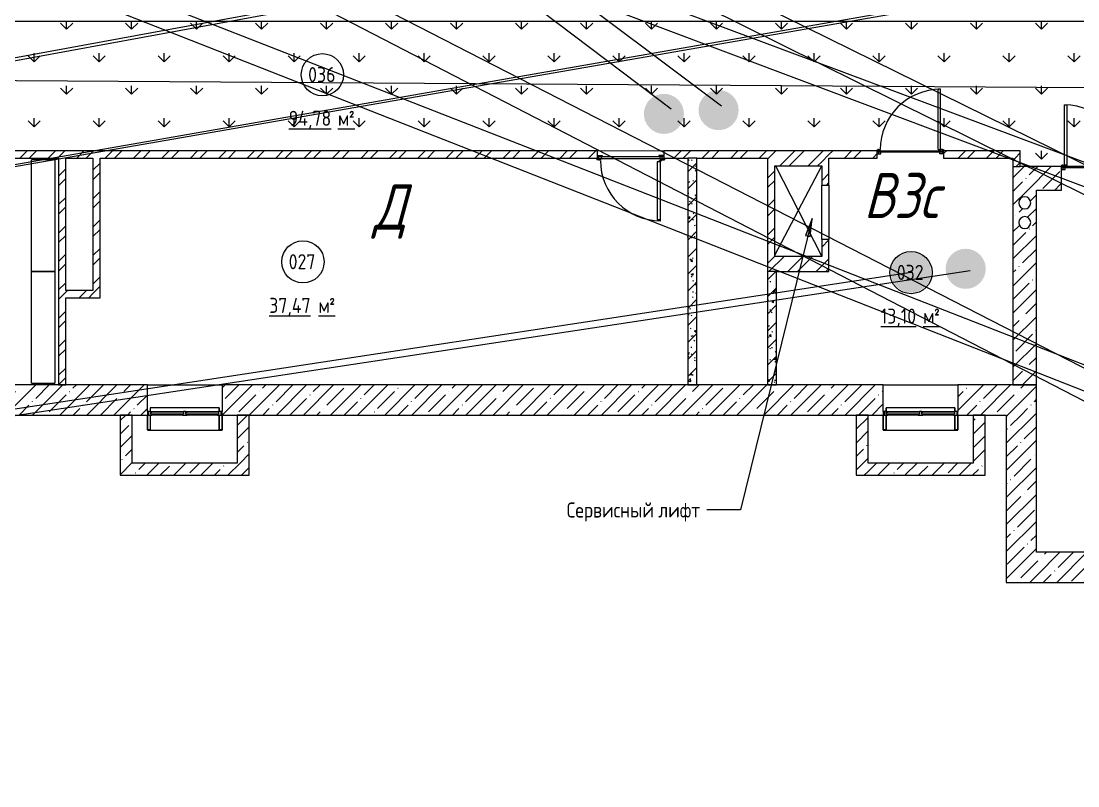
# Model space of a CAD drawing. Header units: millimetres. Extents: x -515342 to 330399, y -224905 to 507333.
# Drawn here: x -304673 to -287152, y -188948 to -176269 of the extents above; entities that cross this region are included whole.
import ezdxf

# ---------------------------------------------------------------- set-up
doc = ezdxf.new("R2010")
doc.units = ezdxf.units.MM
doc.linetypes.add('ASVP_Невидимые', pattern=[5, 3, -2])
doc.layers.get('0').update_dxf_attribs({"lineweight": 0})
for name, color, linetype, lineweight in [('_ Окна', 7, 'Continuous', 0), ('Аннотация', 7, 'Continuous', 0), ('Витраж', 7, 'Continuous', 0), ('Двери', 7, 'Continuous', 0), ('Линии', 7, 'Continuous', 0), ('Марки помещений', 7, 'Continuous', 0), ('Мебель', 7, 'Continuous', 0), ('Окна', 7, 'Continuous', 0), ('Ответы', 4, 'Continuous', 0), ('Перекрытие', 7, 'Continuous', 0), ('Стены внутренние', 7, 'Continuous', 0), ('Стены несущие', 7, 'Continuous', 0), ('Стены перегородки', 7, 'Continuous', 0), ('Стены штриховка', 7, 'Continuous', 0), ('экспертиза ДУ', 1, 'Continuous', 0), ('экспертиза категории', 1, 'Continuous', 0), ('экспертиза условные обозначения', 1, 'Continuous', 0)]:
    doc.layers.add(name, color=color, linetype=linetype, lineweight=lineweight)
doc.styles.add('GOST Common_1', font='', dxfattribs={"width": 0.9, "height": 250})
doc.styles.add('GOST Common_2', font='', dxfattribs={"width": 0.9, "height": 250})
doc.styles.add('mytext', font='isocpeur.ttf', dxfattribs={"width": 0.8, "oblique": 14.999978})
doc.styles.get('GOST Common_1').set_extended_font_data('GOST Common')
doc.styles.get('GOST Common_2').set_extended_font_data('GOST Common')
pattern_1 = [(45, (0, 0), (-224.5064, 224.5064), []), (45, (224.5, 0), (-224.5064, 224.5064), [396.875, -79.375, 3.353, -76.022])]
pattern_2 = [(45, (-373662.94, -185274.45), (-224.5064, 224.5064), []), (45, (-373438.43, -185274.45), (-224.5064, 224.5064), [396.875, -79.375, 3.353, -76.022])]
pattern_3 = [(45, (-373662.94, -185274.45), (-235.7317, 235.7317), []), (45, (-373505.78, -185274.45), (-235.7317, 235.7317), [])]
pattern_4 = [(45, (-373662.94, -185274.45), (-141.42136, 141.42136), [])]
pattern_5 = [(50, (-373662.94, -185274.45), (364.3679, -31.8783), [38.1, -419.1]), (355, (-373662.94, -185274.45), (-70.4859, 382.1133), [30.48, -335.28]), (100.451, (-373632.57, -185277.1), (293.885, 350.2334), [32.38, -356.18]), (46.184, (-373662.94, -185172.85), (542.1585, -84.0858), [57.15, -628.65]), (96.636, (-373617.76, -185179.86), (474.805, 494.8554), [48.57, -534.27]), (351.184, (-373662.94, -185172.85), (474.8102, 494.85), [45.72, -502.92]), (21, (-373612.14, -185198.25), (303.2285, -204.5305), [38.1, -419.1]), (326, (-373612.14, -185198.25), (123.6039, 368.376), [30.48, -335.28]), (71.451, (-373586.87, -185215.3), (426.8341, 163.8427), [32.38, -356.18]), (37.5, (-373662.94, -185274.45), (6.17665, 169.11015), [16.764, -314.452, 16.764, -323.596, -336.55]), (37.5, (-373662.94, -185274.45), (6.17665, 169.11015), [-671.576, 16.764, -319.786]), (7.5, (-373662.94, -185274.45), (133.63888, 200.3615), [16.764, -177.292, 16.764, -306.832, -128.27]), (7.5, (-373662.94, -185274.45), (133.63888, 200.3615), [-517.652, 16.764, -111.506]), (327.5, (-373776.22, -185274.45), (271.18182, -11.45836), [16.764, -110.236, 16.764, -379.476, -525.78]), (327.5, (-373776.22, -185274.45), (271.18182, -11.45836), [-523.24, 16.764, -509.016]), (317.5, (-373827.02, -185274.45), (296.2585, 50.85285), [16.764, -148.336, 16.764, -246.38, -373.38]), (317.5, (-373827.02, -185274.45), (296.2585, 50.85285), [-428.244, 16.764, -356.616])]

# ---------------------------------------------------------------- blocks, each defined once
blk = doc.blocks.new('Окно_ПВХ_2Створки - АР_Окно_ОП_1200_h_х1300_2ст-10166593-О_АР_П_-1_-3_000_План -1 этажа')
at = {"layer": '_ Окна'}
for p, q in [((-544, 250), (-620, 250)), ((-620, 250), (-620, 190)), ((-620, 190), (-562, 190)), ((-600, 190), (-600, 250)), ((-562, 204), (-562, 236)), ((-562, 236), (-544, 236)), ((-562, 204), (-20, 204)), ((-562, 204), (-544, 204)), ((-544, 190), (-562, 190)), ((-544, 236), (-544, 250)), ((-544, 236), (-38, 236)), ((-544, 204), (-544, 190)), ((38, 250), (-38, 250)), ((-38, 250), (-38, 236)), ((-38, 236), (-20, 236)), ((-38, 204), (-38, 190)), ((-20, 204), (-38, 204)), ((-20, 190), (-38, 190)), ((-20, 236), (-20, 204)), ((-20, 190), (20, 190)), ((20, 204), (20, 236)), ((20, 236), (38, 236)), ((20, 204), (562, 204)), ((20, 204), (38, 204)), ((38, 190), (20, 190)), ((38, 236), (38, 250)), ((38, 236), (544, 236)), ((38, 204), (38, 190)), ((544, 250), (544, 236)), ((620, 250), (544, 250)), ((544, 236), (562, 236)), ((544, 204), (544, 190)), ((562, 204), (544, 204)), ((562, 190), (544, 190)), ((562, 236), (562, 204)), ((562, 190), (620, 190)), ((600, 190), (600, 250)), ((620, 190), (620, 250))]:
    blk.add_line(p, q, dxfattribs=at)
at = {"layer": 'Окна'}
for p, q in [((-544, 250), (-38, 250)), ((-38, 190), (-544, 190)), ((38, 250), (544, 250)), ((544, 190), (38, 190))]:
    blk.add_line(p, q, dxfattribs=at)
blk = doc.blocks.new('Прямоугольный импост - АР_Откос_Металлический_50х370 Серый Левый-10167312-О_АР_П_-1_-3_000_План -1 этажа')
at = {"layer": 'Витраж'}
for p, q in [((18798, 2596), (17658, 2596)), ((17658, 2226), (18798, 2226))]:
    blk.add_line(p, q, dxfattribs=at)
blk = doc.blocks.new('Прямоугольный импост - АР_Откос_Металлический_50х330 Серый Правый-V9-О_АР_П_-1_-3_000_План -1 этажа')
at = {"layer": 'Витраж'}
h = blk.add_hatch(dxfattribs=at)
h.set_pattern_fill('FP_18', color=256, style=0, pattern_type=2)
h.set_pattern_definition([(135, (71083.07, -2265.94), (-106.06602, -106.06602), [])])
h.paths.add_polyline_path([(-50, -40), (-49, -39), (-1, -39), (0, -40)])
at = {"layer": 'Витраж', "lineweight": 18}
for p, q in [((-50, 269), (-50, 330)), ((-50, 330), (-49, 330)), ((-50, -40), (-50, 209)), ((-49, 330), (-49, 269)), ((-49, 209), (-49, -39)), ((-1, -39), (-1, 190)), ((-1, 190), (0, 190)), ((0, 190), (0, -40)), ((0, -40), (-50, -40)), ((-49, -39), (-1, -39))]:
    blk.add_line(p, q, dxfattribs=at)
blk = doc.blocks.new('Прямоугольный импост - АР_Откос_Металлический_50х370 Серый Левый-V10-О_АР_П_-1_-3_000_План -1 этажа')
at = {"layer": 'Витраж'}
h = blk.add_hatch(dxfattribs=at)
h.set_pattern_fill('FP_19', color=256, style=0, pattern_type=2)
h.set_pattern_definition([(45, (-72323.07, -2265.94), (-106.06602, 106.06602), [])])
h.paths.add_polyline_path([(0, -40), (-1, -39), (-49, -39), (-50, -40)])
h.paths.add_polyline_path([(-50, 269), (-49, 269), (-50, 330)])
at = {"layer": 'Витраж', "lineweight": 18}
for p, q in [((-50, 330), (-50, 269)), ((-49, 330), (-50, 330)), ((-50, 209), (-50, -40)), ((-49, 269), (-49, 330)), ((-49, -39), (-49, 209)), ((0, 190), (-1, 190)), ((-1, 190), (-1, -39)), ((0, -40), (0, 190)), ((-50, -40), (0, -40)), ((-1, -39), (-49, -39))]:
    blk.add_line(p, q, dxfattribs=at)
blk = doc.blocks.new('Прямоугольный импост - АР_Откос_Металлический_50х330 Серый Правый-V11-О_АР_П_-1_-3_000_План -1 этажа')
at = {"layer": 'Витраж'}
h = blk.add_hatch(dxfattribs=at)
h.set_pattern_fill('FP_20', color=256, style=0, pattern_type=2)
h.set_pattern_definition([(135, (83283.07, -2266), (-106.06602, -106.06602), [])])
h.paths.add_polyline_path([(-50, -40), (-49, -39), (-1, -39), (0, -40), (-48, -40)])
at = {"layer": 'Витраж', "lineweight": 18}
for p, q in [((-50, 269), (-50, 330)), ((-50, 330), (-49, 330)), ((-50, -40), (-50, 209)), ((-49, 330), (-49, 269)), ((-49, 209), (-49, -39)), ((-1, -39), (-1, 190)), ((-1, 190), (0, 190)), ((0, 190), (0, -40)), ((0, -40), (-50, -40)), ((-49, -39), (-1, -39))]:
    blk.add_line(p, q, dxfattribs=at)
blk = doc.blocks.new('Прямоугольный импост - АР_Откос_Металлический_50х370 Серый Левый-V12-О_АР_П_-1_-3_000_План -1 этажа')
at = {"layer": 'Витраж'}
h = blk.add_hatch(dxfattribs=at)
h.set_pattern_fill('FP_21', color=256, style=0, pattern_type=2)
h.set_pattern_definition([(45, (-84523.07, -2266), (-106.06602, 106.06602), [])])
h.paths.add_polyline_path([(0, -40), (-1, -39), (-49, -39), (-50, -40)])
h.paths.add_polyline_path([(-50, 269), (-49, 269), (-50, 330)])
at = {"layer": 'Витраж', "lineweight": 18}
for p, q in [((-50, 330), (-50, 269)), ((-49, 330), (-50, 330)), ((-50, 209), (-50, -40)), ((-49, 269), (-49, 330)), ((-49, -39), (-49, 209)), ((0, 190), (-1, 190)), ((-1, 190), (-1, -39)), ((0, -40), (0, 190)), ((-50, -40), (0, -40)), ((-1, -39), (-49, -39))]:
    blk.add_line(p, q, dxfattribs=at)
blk = doc.blocks.new('СД_Люблино_Фасады_rvt-1-О_АР_П_-1_-3_000_План -1 этажа')
at = {"layer": 'Стены внутренние'}
h = blk.add_hatch(dxfattribs=at)
h.set_pattern_fill('FP_1', color=256, style=0, pattern_type=2)
h.set_pattern_definition(pattern_1)
h.paths.add_polyline_path([(85825, 2475), (85825, 2975), (84523, 2975), (84523, 2475), (85325, 2475)])
h.paths.add_polyline_path([(83283, 2475), (83283, 2975), (72323, 2975), (72323, 2475), (82464, 2475)])
h.paths.add_polyline_path([(71083, 2475), (71083, 2975), (59655, 2975), (59655, 2475), (70321, 2475)])
h = blk.add_hatch(dxfattribs=at)
h.set_pattern_fill('FP_1', color=256, style=0, pattern_type=2)
h.set_pattern_definition(pattern_1)
h.paths.add_polyline_path([(85825, -300), (85825, 2475), (85325, 2475), (85325, -300)])
h = blk.add_hatch(dxfattribs=at)
h.set_pattern_fill('FP_1', color=256, style=0, pattern_type=2)
h.set_pattern_definition(pattern_1)
h.paths.add_polyline_path([(101935, -300), (101935, 200), (85825, 200), (85825, -300), (98076, -300)])
for p, q in [((71083, 2975), (72323, 2975)), ((83283, 2975), (84523, 2975))]:
    blk.add_line(p, q, dxfattribs=at)
at = {"layer": 'Стены несущие'}
for p, q in [((71083, 2975), (60165, 2975)), ((71083, 2535), (71083, 2975)), ((83283, 2975), (72323, 2975)), ((72323, 2975), (72323, 2535)), ((83283, 2535), (83283, 2975)), ((85825, 2975), (84523, 2975)), ((84523, 2975), (84523, 2535)), ((85825, 2475), (85825, 2975)), ((60165, 2475), (71083, 2475)), ((72323, 2475), (83283, 2475)), ((84523, 2475), (85325, 2475)), ((85325, 2475), (85325, -300)), ((85825, 200), (85825, 2475)), ((101435, 200), (85825, 200)), ((85325, -300), (85825, -300)), ((85825, -300), (101935, -300))]:
    blk.add_line(p, q, dxfattribs=at)
at = {"layer": 'Витраж', "lineweight": 9, "extrusion": (0, 0, -1)}
for name, p in [('Прямоугольный импост - АР_Откос_Металлический_50х330 Серый Правый-V9-О_АР_П_-1_-3_000_План -1 этажа', (-71083, 2266)), ('Прямоугольный импост - АР_Откос_Металлический_50х330 Серый Правый-V11-О_АР_П_-1_-3_000_План -1 этажа', (-83283, 2266))]:
    blk.add_blockref(name, p, dxfattribs=at)
at = {"layer": 'Витраж', "lineweight": 9}
for name, p in [('Прямоугольный импост - АР_Откос_Металлический_50х370 Серый Левый-10167312-О_АР_П_-1_-3_000_План -1 этажа', (53475, 0)), ('Прямоугольный импост - АР_Откос_Металлический_50х370 Серый Левый-V10-О_АР_П_-1_-3_000_План -1 этажа', (72323, 2266)), ('Прямоугольный импост - АР_Откос_Металлический_50х370 Серый Левый-10167312-О_АР_П_-1_-3_000_План -1 этажа', (65675, 0)), ('Прямоугольный импост - АР_Откос_Металлический_50х370 Серый Левый-V12-О_АР_П_-1_-3_000_План -1 этажа', (84523, 2266))]:
    blk.add_blockref(name, p, dxfattribs=at)
at = {"layer": 'Окна', "lineweight": 9, "rotation": 180}
for p in [(71703, 2725), (83903, 2725)]:
    blk.add_blockref('Окно_ПВХ_2Створки - АР_Окно_ОП_1200_h_х1300_2ст-10166593-О_АР_П_-1_-3_000_План -1 этажа', p, dxfattribs=at)
blk = doc.blocks.new('Дверь_Деревянная_1 полотно - АР_Дверь_Межкомнатная_1000х2000h_полотно__Г_Л-10560731-О_АР_П_-1_-3_000_План -1 этажа')
at = {"layer": 'Двери', "lineweight": 18}
for p, q in [((500, 1080), (460, 1080)), ((460, 80), (460, 1080)), ((500, 80), (500, 1080)), ((-530, 80), (-500, 80)), ((-530, 80), (-530, 10)), ((-530, 10), (-490, 10)), ((-500, 40), (-500, 80)), ((-500, 40), (-490, 40)), ((-490, 10), (-490, 40)), ((460, 80), (500, 80)), ((500, 40), (490, 40)), ((490, 10), (490, 40)), ((530, 10), (490, 10)), ((530, 80), (500, 80)), ((500, 40), (500, 80)), ((530, 80), (530, 10))]:
    blk.add_line(p, q, dxfattribs=at)
at = {"layer": 'Двери', "linetype": 'ASVP_Невидимые', "lineweight": 18}
for p, q in [((-550, 80), (-550, 60)), ((-530, 80), (-550, 80)), ((-550, 10), (-530, 10)), ((530, 80), (550, 80)), ((550, 10), (530, 10)), ((550, 80), (550, 60))]:
    blk.add_line(p, q, dxfattribs=at)
at = {"layer": 'Двери', "lineweight": 18}
blk.add_arc((500, 80), 1000, 90, 180, dxfattribs=at)
blk = doc.blocks.new('Дверь_Стальная_Противопожарная_1 полотно - АР_Дверь_EI30_1050х2080h_коробка__Г_Пр-10053615-О_АР_П_-1_-3_000_План -1 этажа')
at = {"layer": 'Двери', "lineweight": 18}
for p, q in [((-490, 100), (-490, 1100)), ((-490, 1100), (-480, 1100)), ((-480, 1100), (-480, 1080)), ((-439, 1080), (-480, 1080)), ((-439, 120), (-439, 1080)), ((-560, 80), (-560, 90)), ((-525, 90), (-560, 90)), ((-525, 90), (-505, 90)), ((-525, 90), (-525, 20)), ((-525, 20), (-469, 20)), ((-505, 80), (-505, 90)), ((-505, 80), (-485, 80)), ((-480, 100), (-490, 100)), ((-485, 39), (-485, 80)), ((-485, 39), (-469, 39)), ((-480, 120), (-480, 100)), ((-480, 120), (-439, 120)), ((-469, 20), (-469, 39)), ((485, 39), (469, 39)), ((469, 20), (469, 39)), ((525, 20), (469, 20)), ((505, 80), (485, 80)), ((485, 39), (485, 80)), ((525, 90), (505, 90)), ((505, 80), (505, 90)), ((525, 90), (525, 20)), ((525, 90), (560, 90)), ((560, 80), (560, 90))]:
    blk.add_line(p, q, dxfattribs=at)
at = {"layer": 'Двери', "linetype": 'ASVP_Невидимые', "lineweight": 18}
for p, q in [((-550, 80), (-550, 60)), ((-525, 80), (-550, 80)), ((-550, 20), (-525, 20)), ((525, 80), (550, 80)), ((550, 20), (525, 20)), ((550, 80), (550, 60))]:
    blk.add_line(p, q, dxfattribs=at)
at = {"layer": 'Двери', "lineweight": 18}
blk.add_circle((-500, 100), 10, dxfattribs=at)
blk.add_arc((-500, 100), 1000, 0, 90, dxfattribs=at)
blk = doc.blocks.new('Дверь_Деревянная_1 полотно - АР_Дверь_Межкомнатная_1000х2000h_полотно__Г_Пр-10560728-О_АР_П_-1_-3_000_План -1 этажа')
at = {"layer": 'Двери', "lineweight": 18}
for p, q in [((-500, 215), (-500, 1215)), ((-500, 1215), (-460, 1215)), ((-460, 215), (-460, 1215)), ((-530, 215), (-500, 215)), ((-530, 215), (-530, 145)), ((-500, 175), (-500, 215)), ((-460, 215), (-500, 215)), ((530, 215), (500, 215)), ((500, 175), (500, 215)), ((530, 215), (530, 145)), ((-530, 145), (-490, 145)), ((-500, 175), (-490, 175)), ((-490, 145), (-490, 175)), ((500, 175), (490, 175)), ((490, 145), (490, 175)), ((530, 145), (490, 145))]:
    blk.add_line(p, q, dxfattribs=at)
at = {"layer": 'Двери', "linetype": 'ASVP_Невидимые', "lineweight": 18}
for p, q in [((-550, 215), (-550, 195)), ((-530, 215), (-550, 215)), ((530, 215), (550, 215)), ((550, 215), (550, 195)), ((-550, 145), (-530, 145)), ((550, 145), (530, 145))]:
    blk.add_line(p, q, dxfattribs=at)
at = {"layer": 'Двери', "lineweight": 18}
blk.add_arc((-500, 215), 1000, 0, 90, dxfattribs=at)
blk = doc.blocks.new('Shelf _1_ - 1850 x 1850 x 390mm-9691389-О_АР_П_-1_-3_000_План -1 этажа')
at = {"layer": 'Мебель'}
for p, q in [((-678, 125), (1172, 125)), ((-678, 125), (-678, -265)), ((1172, -265), (1172, 125)), ((1172, -265), (-678, -265))]:
    blk.add_line(p, q, dxfattribs=at)
blk = doc.blocks.new('ASVP_Марка_Помещение_ДваЗначения - Номер Площадь-685795-О_АР_П_-1_-3_000_План -1 этажа')
at = {"layer": 'Марки помещений'}
blk.add_circle((0, 0), 3.5, dxfattribs=at)

msp = doc.modelspace()

# ---------------------------------------------------------------- hatches: boundary and pattern name
at = {"layer": 'Аннотация'}
msp.add_hatch(color=256, dxfattribs=at).paths.add_polyline_path([(-291558.5892, -179539.0424), (-291668.5887, -179820.929), (-291591.8829, -179839.7939)])
at = {"layer": 'Стены внутренние'}
h = msp.add_hatch(dxfattribs=at)
h.set_pattern_fill('FP_2', color=256, style=0, pattern_type=2)
h.set_pattern_definition(pattern_3)
h.paths.add_polyline_path([(-304052.9357, -178539.4503), (-304052.9357, -178419.4503), (-304982.9357, -178419.4503), (-304982.9357, -178539.4503)])
h.paths.add_polyline_path([(-306442.9357, -178539.4503), (-306082.9357, -178539.4503), (-306082.9357, -178419.4503), (-310752.9357, -178419.4503), (-310752.9357, -178539.4503), (-306811.1868, -178539.4503)])
h.paths.add_polyline_path([(-311852.9357, -178539.4503), (-311852.9357, -178419.4503), (-312912.9357, -178419.4503), (-312912.9357, -178539.4503)])
h = msp.add_hatch(dxfattribs=at)
h.set_pattern_fill('FP_2', color=256, style=0, pattern_type=2)
h.set_pattern_definition(pattern_3)
h.paths.add_polyline_path([(-304052.9357, -182299.5103), (-303932.9357, -182299.5103), (-303932.9357, -178419.4503), (-304052.9357, -178419.4503), (-304052.9357, -182066.7164)])
h = msp.add_hatch(dxfattribs=at)
h.set_pattern_fill('FP_2', color=256, style=0, pattern_type=2)
h.set_pattern_definition(pattern_3)
h.paths.add_polyline_path([(-292297.9357, -178539.4503), (-292297.9357, -178419.4503), (-294017.9357, -178419.4503), (-294017.9357, -178539.4503), (-292933.9017, -178539.4503)])
h.paths.add_polyline_path([(-295117.9357, -178539.4503), (-295117.9357, -178419.4503), (-303932.9357, -178419.4503), (-303932.9357, -178539.4503), (-296403.223, -178539.4503)])
h = msp.add_hatch(dxfattribs=at)
h.set_pattern_fill('FP_2', color=256, style=0, pattern_type=2)
h.set_pattern_definition(pattern_3)
h.paths.add_polyline_path([(-303362.9357, -180854.4503), (-303362.9357, -178539.4503), (-303482.9357, -178539.4503), (-303482.9357, -180854.4503)])
h = msp.add_hatch(dxfattribs=at)
h.set_pattern_fill('FP_48', color=256, style=0, pattern_type=2)
h.set_pattern_definition(pattern_4)
h.paths.add_polyline_path([(-293467.9357, -182299.5103), (-293467.9357, -178539.4503), (-293617.9357, -178539.4503), (-293617.9357, -182299.5103)])
h = msp.add_hatch(dxfattribs=at)
h.set_pattern_fill('FP_49', color=256, style=0, pattern_type=2)
h.set_pattern_definition(pattern_5)
h.paths.add_polyline_path([(-293467.9357, -182299.5103), (-293467.9357, -178539.4503), (-293617.9357, -178539.4503), (-293617.9357, -182299.5103)])
h = msp.add_hatch(dxfattribs=at)
h.set_pattern_fill('FP_2', color=256, style=0, pattern_type=2)
h.set_pattern_definition(pattern_3)
h.paths.add_polyline_path([(-291397.9357, -178669.4503), (-291397.9357, -178419.4503), (-292297.9357, -178419.4503), (-292297.9357, -178669.4503), (-292177.9357, -178669.4503)])
h = msp.add_hatch(dxfattribs=at)
h.set_pattern_fill('FP_2', color=256, style=0, pattern_type=2)
h.set_pattern_definition(pattern_3)
h.paths.add_polyline_path([(-291277.9357, -180169.4503), (-291277.9357, -179889.4503), (-291397.9357, -179889.4503), (-291397.9357, -180169.4503)])
h.paths.add_polyline_path([(-291277.9357, -178989.4503), (-291277.9357, -178419.4503), (-291397.9357, -178419.4503), (-291397.9357, -178989.4503)])
h = msp.add_hatch(dxfattribs=at)
h.set_pattern_fill('FP_2', color=256, style=0, pattern_type=2)
h.set_pattern_definition(pattern_3)
h.paths.add_polyline_path([(-288227.9357, -178539.4503), (-288107.9357, -178539.4503), (-288107.9357, -178419.4503), (-289377.9357, -178419.4503), (-289377.9357, -178539.4503)])
h.paths.add_polyline_path([(-291277.9357, -178539.4503), (-290477.9357, -178539.4503), (-290477.9357, -178419.4503), (-291277.9357, -178419.4503)])
h = msp.add_hatch(dxfattribs=at)
h.set_pattern_fill('FP_2', color=256, style=0, pattern_type=2)
h.set_pattern_definition(pattern_3)
h.paths.add_polyline_path([(-288107.9357, -178679.4503), (-288107.9357, -178539.4503), (-288227.9357, -178539.4503), (-288227.9357, -178679.4503)])
h = msp.add_hatch(dxfattribs=at)
h.set_pattern_fill('FP_2', color=256, style=0, pattern_type=2)
h.set_pattern_definition(pattern_3)
h.paths.add_polyline_path([(-292177.9357, -180169.4503), (-292177.9357, -178669.4503), (-292297.9357, -178669.4503), (-292297.9357, -180169.4503)])
h = msp.add_hatch(dxfattribs=at)
h.set_pattern_fill('FP_1', color=256, style=0, pattern_type=2)
h.set_pattern_definition(pattern_2)
h.paths.add_polyline_path([(-287447.9357, -179069.4503), (-287447.9357, -178679.4503), (-288227.9357, -178679.4503), (-288227.9357, -179069.4503), (-287729.9197, -179069.4503)])
h = msp.add_hatch(dxfattribs=at)
h.set_pattern_fill('FP_1', color=256, style=0, pattern_type=2)
h.set_pattern_definition(pattern_2)
h.paths.add_polyline_path([(-272226.5959, -179069.4503), (-272226.5959, -178679.4503), (-272877.9357, -178679.4503), (-272877.9357, -179069.4503)])
h.paths.add_polyline_path([(-273977.9357, -179069.4503), (-273977.9357, -178679.4503), (-278827.9357, -178679.4503), (-278827.9357, -179069.4503), (-275587.2952, -179069.4503)])
h.paths.add_polyline_path([(-279927.9357, -179069.4503), (-279927.9357, -178679.4503), (-286321.5959, -178679.4503), (-286321.5959, -179069.4503), (-280507.9357, -179069.4503)])
h.paths.add_polyline_path([(-287447.9357, -179069.4503), (-287421.5959, -179069.4503), (-287421.5959, -178679.4503), (-287447.9357, -178679.4503)])
h.paths.add_polyline_path([(-272400.5709, -178972.9311), (-272435.3005, -178972.9311), (-272467.9357, -178961.0529), (-272494.5401, -178938.7291), (-272511.9049, -178908.6524), (-272517.9357, -178874.4503), (-272511.9049, -178840.2483), (-272494.5401, -178810.1716), (-272467.9357, -178787.8478), (-272435.3005, -178775.9696), (-272400.5709, -178775.9696), (-272367.9357, -178787.8478), (-272341.3312, -178810.1716), (-272323.9664, -178840.2483), (-272317.9357, -178874.4503), (-272323.9664, -178908.6524), (-272341.3312, -178938.7291), (-272367.9357, -178961.0529)])
h.paths.add_polyline_path([(-280800.5709, -178972.9311), (-280835.3005, -178972.9311), (-280867.9357, -178961.0529), (-280894.5401, -178938.7291), (-280911.9049, -178908.6524), (-280917.9357, -178874.4503), (-280911.9049, -178840.2483), (-280894.5401, -178810.1716), (-280867.9357, -178787.8478), (-280835.3005, -178775.9696), (-280800.5709, -178775.9696), (-280767.9357, -178787.8478), (-280741.3312, -178810.1716), (-280723.9664, -178840.2483), (-280717.9357, -178874.4503), (-280723.9664, -178908.6524), (-280741.3312, -178938.7291), (-280767.9357, -178961.0529), (-280791.2771, -178969.5485)])
h = msp.add_hatch(dxfattribs=at)
h.set_pattern_fill('FP_1', color=256, style=0, pattern_type=2)
h.set_pattern_definition(pattern_2)
h.paths.add_polyline_path([(-287837.9357, -182299.5103), (-287837.9357, -179069.4503), (-288227.9357, -179069.4503), (-288227.9357, -182299.5103)])
h.paths.add_polyline_path([(-288050.3005, -179707.9311), (-288082.9357, -179696.0529), (-288109.5401, -179673.7291), (-288126.9049, -179643.6524), (-288132.9357, -179609.4503), (-288126.9049, -179575.2483), (-288109.5401, -179545.1716), (-288082.9357, -179522.8478), (-288050.3005, -179510.9696), (-288015.5709, -179510.9696), (-287982.9357, -179522.8478), (-287956.3312, -179545.1716), (-287938.9664, -179575.2483), (-287932.9357, -179609.4503), (-287938.9664, -179643.6524), (-287956.3312, -179673.7291), (-287982.9357, -179696.0529), (-288015.5709, -179707.9311)])
h.paths.add_polyline_path([(-288050.3005, -179381.102), (-288082.9357, -179369.2238), (-288109.5401, -179346.9), (-288126.9049, -179316.8233), (-288132.9357, -179282.6213), (-288126.9049, -179248.4193), (-288109.5401, -179218.3425), (-288082.9357, -179196.0187), (-288050.3005, -179184.1405), (-288015.5709, -179184.1405), (-287982.9357, -179196.0187), (-287956.3312, -179218.3425), (-287938.9664, -179248.4193), (-287932.9357, -179282.6213), (-287938.9664, -179316.8233), (-287956.3312, -179346.9), (-287982.9357, -179369.2238), (-288015.5709, -179381.102)])
h = msp.add_hatch(dxfattribs=at)
h.set_pattern_fill('FP_2', color=256, style=0, pattern_type=2)
h.set_pattern_definition(pattern_3)
h.paths.add_polyline_path([(-291277.9357, -180419.4503), (-291277.9357, -180169.4503), (-292297.9357, -180169.4503), (-292297.9357, -180419.4503), (-292147.9357, -180419.4503)])
h = msp.add_hatch(dxfattribs=at)
h.set_pattern_fill('FP_48', color=256, style=0, pattern_type=2)
h.set_pattern_definition(pattern_4)
h.paths.add_polyline_path([(-292297.9357, -182299.5103), (-292147.9357, -182299.5103), (-292147.9357, -180419.4503), (-292297.9357, -180419.4503), (-292297.9357, -182066.7164)])
h = msp.add_hatch(dxfattribs=at)
h.set_pattern_fill('FP_49', color=256, style=0, pattern_type=2)
h.set_pattern_definition(pattern_5)
h.paths.add_polyline_path([(-292297.9357, -182299.5103), (-292147.9357, -182299.5103), (-292147.9357, -180419.4503), (-292297.9357, -180419.4503), (-292297.9357, -182066.7164)])
h = msp.add_hatch(dxfattribs=at)
h.set_pattern_fill('FP_2', color=256, style=0, pattern_type=2)
h.set_pattern_definition(pattern_3)
h.paths.add_polyline_path([(-303932.9357, -180854.4503), (-303482.9357, -180854.4503), (-303482.9357, -180734.4503), (-303932.9357, -180734.4503)])
h = msp.add_hatch(dxfattribs=at)
h.set_pattern_fill('FP_1', color=256, style=0, pattern_type=2)
h.set_pattern_definition(pattern_2)
h.paths.add_polyline_path([(-302829.865, -183799.4503), (-302829.865, -182799.4503), (-303029.865, -182799.4503), (-303029.865, -183799.4503)])
h = msp.add_hatch(dxfattribs=at)
h.set_pattern_fill('FP_1', color=256, style=0, pattern_type=2)
h.set_pattern_definition(pattern_2)
h.paths.add_polyline_path([(-300889.865, -183599.4503), (-300889.865, -182799.4503), (-301089.865, -182799.4503), (-301089.865, -183599.4503)])
h = msp.add_hatch(dxfattribs=at)
h.set_pattern_fill('FP_1', color=256, style=0, pattern_type=2)
h.set_pattern_definition(pattern_2)
h.paths.add_polyline_path([(-290629.865, -183799.4503), (-290629.865, -182799.4503), (-290829.865, -182799.4503), (-290829.865, -183799.4503)])
h = msp.add_hatch(dxfattribs=at)
h.set_pattern_fill('FP_1', color=256, style=0, pattern_type=2)
h.set_pattern_definition(pattern_2)
h.paths.add_polyline_path([(-288689.865, -183599.4503), (-288689.865, -182799.4503), (-288889.865, -182799.4503), (-288889.865, -183599.4503)])
h = msp.add_hatch(dxfattribs=at)
h.set_pattern_fill('FP_1', color=256, style=0, pattern_type=2)
h.set_pattern_definition(pattern_2)
h.paths.add_polyline_path([(-300889.865, -183799.4503), (-300889.865, -183599.4503), (-302829.865, -183599.4503), (-302829.865, -183799.4503), (-301607.2049, -183799.4503)])
h = msp.add_hatch(dxfattribs=at)
h.set_pattern_fill('FP_1', color=256, style=0, pattern_type=2)
h.set_pattern_definition(pattern_2)
h.paths.add_polyline_path([(-289464.5804, -183799.4503), (-288689.865, -183799.4503), (-288689.865, -183599.4503), (-290629.865, -183599.4503), (-290629.865, -183799.4503)])
at = {"layer": 'экспертиза ДУ', "lineweight": 0}
h = msp.add_hatch(color=5, dxfattribs=at)
edge = h.paths.add_edge_path()
edge.add_arc((-294015.4089, -177806.5543), 332.544, 0, 360)
h = msp.add_hatch(color=30, dxfattribs=at)
edge = h.paths.add_edge_path()
edge.add_arc((-293108.988, -177744.5962), 332.544, 0, 360)
h = msp.add_hatch(color=5, dxfattribs=at)
edge = h.paths.add_edge_path()
edge.add_arc((-289917.9308, -180437.7335), 332.544, 0, 360)
h = msp.add_hatch(color=30, dxfattribs=at)
edge = h.paths.add_edge_path()
edge.add_arc((-289011.5099, -180375.7754), 332.544, 0, 360)
at = {"layer": 'экспертиза условные обозначения', "transparency": 33554687}
h = msp.add_hatch(dxfattribs=at)
h.set_pattern_fill('GRASS', color=3, scale=30)
h.set_pattern_definition([(90, (-528066.2, 6791.8), (-538.8154, 538.8154), [142.875, -934.7557]), (45, (-528066.2, 6791.8), (-538.8154, 538.8154), [142.875, -619.125]), (135, (-528066.2, 6791.8), (-538.8154, -538.8154), [142.875, -619.125])])
h.paths.add_polyline_path([(-317217.9357, -176269.4503), (-274747.9357, -176269.4503), (-274747.9357, -178679.4503), (-288107.9357, -178679.4503), (-288107.9357, -178419.4503), (-317217.9357, -178424.7103)])

# ---------------------------------------------------------------- linework, layer by layer
at = {"layer": 'Аннотация'}
for p, q in [((-291558.5892, -179539.0424), (-292747.7473, -184374.2236)), ((-291558.5892, -179539.0424), (-291668.5887, -179820.929)), ((-291591.8829, -179839.7939), (-291558.5892, -179539.0424)), ((-291668.5887, -179820.929), (-291591.8829, -179839.7939)), ((-293299.0991, -184374.2236), (-293304.7804, -184374.2236)), ((-292747.7473, -184374.2236), (-293299.0991, -184374.2236))]:
    msp.add_line(p, q, dxfattribs=at)
at = {"layer": 'Линии'}
for p, q in [((-292177.9357, -180149.4503), (-291397.9357, -178669.4503)), ((-292167.6725, -178669.4503), (-291397.9357, -180169.4503))]:
    msp.add_line(p, q, dxfattribs=at)
at = {"layer": 'Ответы'}
msp.add_lwpolyline([(-322512.9357, -184709.4503), (-322512.9357, -177136.8892), (-271767.9357, -177466.9503)], dxfattribs=at)
at = {"layer": 'Перекрытие'}
for p, q in [((-294017.9357, -178519.4503), (-295117.9357, -178519.4503)), ((-295117.9357, -178539.4503), (-295117.9357, -178549.4503)), ((-294017.9357, -178549.4503), (-294017.9357, -178539.4503)), ((-289377.9357, -178439.4503), (-290477.9357, -178439.4503)), ((-295117.9357, -178549.4503), (-294017.9357, -178549.4503)), ((-286321.5959, -178699.4503), (-287421.5959, -178699.4503))]:
    msp.add_line(p, q, dxfattribs=at)
at = {"layer": 'Стены внутренние'}
for p, q in [((-291397.9357, -179889.4503), (-291397.9357, -178989.4503)), ((-291277.9357, -178989.4503), (-291277.9357, -179889.4503))]:
    msp.add_line(p, q, dxfattribs=at)
at = {"layer": 'Стены несущие'}
for p, q in [((-288227.9357, -178679.4503), (-288227.9357, -182299.5103)), ((-287421.5959, -178679.4503), (-288107.9357, -178679.4503)), ((-287421.5959, -179069.4503), (-287421.5959, -178679.4503)), ((-287837.9357, -179069.4503), (-287421.5959, -179069.4503)), ((-287837.9357, -182299.5103), (-287837.9357, -179069.4503)), ((-288227.9357, -182299.5103), (-287837.9357, -182299.5103)), ((-303029.865, -182799.4503), (-303029.865, -183799.4503)), ((-302829.865, -182799.4503), (-303029.865, -182799.4503)), ((-302829.865, -183599.4503), (-302829.865, -182799.4503)), ((-300889.865, -182799.4503), (-301089.865, -182799.4503)), ((-301089.865, -182799.4503), (-301089.865, -183599.4503)), ((-300889.865, -183799.4503), (-300889.865, -182799.4503)), ((-290829.865, -182799.4503), (-290829.865, -183799.4503)), ((-290629.865, -182799.4503), (-290829.865, -182799.4503)), ((-290629.865, -183599.4503), (-290629.865, -182799.4503)), ((-288689.865, -182799.4503), (-288889.865, -182799.4503)), ((-288889.865, -182799.4503), (-288889.865, -183599.4503)), ((-288689.865, -183799.4503), (-288689.865, -182799.4503)), ((-301089.865, -183599.4503), (-302829.865, -183599.4503)), ((-288889.865, -183599.4503), (-290629.865, -183599.4503)), ((-303029.865, -183799.4503), (-300889.865, -183799.4503)), ((-290829.865, -183799.4503), (-288689.865, -183799.4503))]:
    msp.add_line(p, q, dxfattribs=at)
for centre, start, end in [((-288032.9357, -179282.6213), 0, 180), ((-288032.9357, -179282.6213), 180, 0), ((-288032.9357, -179609.4503), 0, 180), ((-288032.9357, -179609.4503), 180, 0)]:
    msp.add_arc(centre, 100, start, end, dxfattribs=at)
at = {"layer": 'Стены перегородки'}
for p, q in [((-295117.9357, -178419.4503), (-304982.9357, -178419.4503)), ((-304982.9357, -178539.4503), (-304052.9357, -178539.4503)), ((-304052.9357, -178539.4503), (-304052.9357, -182299.5103)), ((-303932.9357, -180734.4503), (-303932.9357, -178539.4503)), ((-303932.9357, -178539.4503), (-303482.9357, -178539.4503)), ((-303482.9357, -178539.4503), (-303482.9357, -180734.4503)), ((-303362.9357, -180854.4503), (-303362.9357, -178539.4503)), ((-303362.9357, -178539.4503), (-295117.9357, -178539.4503)), ((-295117.9357, -178539.4503), (-295117.9357, -178419.4503)), ((-290477.9357, -178419.4503), (-294017.9357, -178419.4503)), ((-294017.9357, -178419.4503), (-294017.9357, -178539.4503)), ((-294017.9357, -178539.4503), (-293617.9357, -178539.4503)), ((-293617.9357, -178539.4503), (-293617.9357, -182299.5103)), ((-293467.9357, -182299.5103), (-293467.9357, -178539.4503)), ((-293467.9357, -178539.4503), (-292297.9357, -178539.4503)), ((-292297.9357, -178539.4503), (-292297.9357, -182299.5103)), ((-291277.9357, -178989.4503), (-291277.9357, -178539.4503)), ((-291277.9357, -178539.4503), (-290477.9357, -178539.4503)), ((-290477.9357, -178539.4503), (-290477.9357, -178419.4503)), ((-288107.9357, -178419.4503), (-289377.9357, -178419.4503)), ((-289377.9357, -178419.4503), (-289377.9357, -178539.4503)), ((-289377.9357, -178539.4503), (-288227.9357, -178539.4503)), ((-288227.9357, -178539.4503), (-288227.9357, -178679.4503)), ((-288107.9357, -178679.4503), (-288107.9357, -178419.4503)), ((-292177.9357, -178669.4503), (-291397.9357, -178669.4503)), ((-292177.9357, -180169.4503), (-292177.9357, -178669.4503)), ((-291397.9357, -178669.4503), (-291397.9357, -178989.4503)), ((-291397.9357, -178989.4503), (-291277.9357, -178989.4503)), ((-291277.9357, -179889.4503), (-291397.9357, -179889.4503)), ((-291397.9357, -179889.4503), (-291397.9357, -180169.4503)), ((-291277.9357, -180419.4503), (-291277.9357, -179889.4503)), ((-291397.9357, -180169.4503), (-292177.9357, -180169.4503)), ((-292147.9357, -180419.4503), (-291277.9357, -180419.4503)), ((-292147.9357, -182299.5103), (-292147.9357, -180419.4503)), ((-303482.9357, -180734.4503), (-303932.9357, -180734.4503)), ((-303932.9357, -182299.5103), (-303932.9357, -180854.4503)), ((-303932.9357, -180854.4503), (-303362.9357, -180854.4503)), ((-304052.9357, -182299.5103), (-303932.9357, -182299.5103)), ((-293617.9357, -182299.5103), (-293467.9357, -182299.5103)), ((-292297.9357, -182299.5103), (-292147.9357, -182299.5103))]:
    msp.add_line(p, q, dxfattribs=at)
at = {"layer": 'Стены штриховка'}
for p, q in [((-293467.9357, -178539.4503), (-293617.9357, -178539.4503)), ((-288227.9357, -178679.4503), (-288107.9357, -178679.4503)), ((-292147.9357, -180419.4503), (-292297.9357, -180419.4503))]:
    msp.add_line(p, q, dxfattribs=at)
at = {"layer": 'экспертиза ДУ'}
for points in [[(-293894.6209, -177727.2942), (-416102.3658, -85462.434), (-293061.9953, -177671.4386)], [(-285871.6546, -183175.6637), (-451869.8267, -97460.6135), (-284997.8289, -183073.596)], [(-287553.6618, -173763.0558), (-488305.5791, -210666.1805)], [(-488305.5791, -210666.1805), (-288427.4875, -173865.1235)], [(-277912.7212, -174005.5058), (-488305.5791, -210666.1805)], [(-488305.5791, -210666.1805), (-278786.547, -174107.5735)], [(-289917.9308, -180437.7335), (-488305.5791, -210666.1805), (-288937.6231, -180405.8137)]]:
    msp.add_lwpolyline(points, dxfattribs=at)
at = {"layer": 'экспертиза ДУ', "elevation": 0}
for points in [[(-278744.9576, -183262.5355), (-451869.8267, -97460.6135), (-277871.1319, -183160.4678)], [(-484408.3576, -104842.0369), (-282653.9914, -184129.4673)], [(-281780.1656, -184027.3996), (-484408.3576, -104842.0369)], [(-484408.3576, -104842.0369), (-274887.6548, -183580.3606)], [(-274013.829, -183478.2929), (-484408.3576, -104842.0369)]]:
    msp.add_lwpolyline(points, dxfattribs=at)
at = {"layer": 'экспертиза условные обозначения', "color": 3}
msp.add_lwpolyline([(-317217.9357, -176269.4503), (-274747.9357, -176269.4503), (-274747.9357, -178679.4503), (-288107.9357, -178679.4503), (-288107.9357, -178419.4503), (-317217.9357, -178424.7103), (-317217.9357, -176269.4503)], dxfattribs=at)

# ---------------------------------------------------------------- block references
msp.add_blockref('СД_Люблино_Фасады_rvt-1-О_АР_П_-1_-3_000_План -1 этажа', (-373662.9357, -185274.4503))
at = {"layer": 'Двери'}
for name, p in [('Дверь_Деревянная_1 полотно - АР_Дверь_Межкомнатная_1000х2000h_полотно__Г_Л-10560731-О_АР_П_-1_-3_000_План -1 этажа', (-289927.9357, -178479.4503)), ('Дверь_Деревянная_1 полотно - АР_Дверь_Межкомнатная_1000х2000h_полотно__Г_Пр-10560728-О_АР_П_-1_-3_000_План -1 этажа', (-286871.5959, -178874.4503))]:
    msp.add_blockref(name, p, dxfattribs=at)
at = {"layer": 'Двери', "rotation": 180}
msp.add_blockref('Дверь_Стальная_Противопожарная_1 полотно - АР_Дверь_EI30_1050х2080h_коробка__Г_Пр-10053615-О_АР_П_-1_-3_000_План -1 этажа', (-294567.9357, -178479.4503), dxfattribs=at)
at = {"layer": 'Марки помещений', "xscale": 99.99999999999993, "yscale": 99.99999999999993, "zscale": 99.99999999999993}
for p in [(-299677.7837, -177158.7052), (-300001.1438, -180260.6036), (-289917.9308, -180437.7335)]:
    msp.add_blockref('ASVP_Марка_Помещение_ДваЗначения - Номер Площадь-685795-О_АР_П_-1_-3_000_План -1 этажа', p, dxfattribs=at)
at = {"layer": 'Мебель', "rotation": 270.0000000000001}
for p in [(-304237.8274, -179247.3966), (-304237.8274, -181097.4565)]:
    msp.add_blockref('Shelf _1_ - 1850 x 1850 x 390mm-9691389-О_АР_П_-1_-3_000_План -1 этажа', p, dxfattribs=at)

# ---------------------------------------------------------------- texts
at = {"layer": 'Аннотация', "char_height": 250, "attachment_point": 1, "style": 'GOST Common_1'}
for s, insert, width in [('Сервисный', (-295626.4991, -184249.2236), 1746.075375), ('лифт', (-294108.4522, -184249.2236), 880.252875)]:
    msp.add_mtext(s, dxfattribs=dict(at, insert=insert, width=width))
at = {"layer": 'Марки помещений', "char_height": 250, "attachment_point": 1}
for s, insert, width, style in [('036', (-299914.041, -177030.9802), 584.430187, 'GOST Common_1'), ('\\L94,78 ', (-300236.2272, -177755.5107), 988.480687, 'GOST Common_1'), ('\\L\\fGOST Common|b0|i0|c204|p34|;\\W.9;\\Lм', (-299420.649, -177755.5107), 216.455625, 'GOST Common_1'), ('\\L\\fGOST Common|b0|i0|c238|p34|;\\W.9;\\L²', (-299242.0553, -177755.5107), 165.949312, 'GOST Common_2'), ('027', (-300237.4011, -180132.8785), 584.430187, 'GOST Common_1'), ('032', (-290154.1881, -180310.0085), 584.430187, 'GOST Common_1'), ('\\L37,47 ', (-300559.5873, -180857.409), 988.480687, 'GOST Common_1'), ('\\L\\fGOST Common|b0|i0|c204|p34|;\\W.9;\\Lм', (-299744.0092, -180857.409), 216.455625, 'GOST Common_1'), ('\\L\\fGOST Common|b0|i0|c238|p34|;\\W.9;\\L²', (-299565.4154, -180857.409), 165.949312, 'GOST Common_2'), ('\\L13,10 ', (-290419.6743, -181034.539), 851.392125, 'GOST Common_1'), ('\\L\\fGOST Common|b0|i0|c204|p34|;\\W.9;\\Lм', (-289717.2056, -181034.539), 216.455625, 'GOST Common_1'), ('\\L\\fGOST Common|b0|i0|c238|p34|;\\W.9;\\L²', (-289538.6118, -181034.539), 165.949312, 'GOST Common_2')]:
    msp.add_mtext(s, dxfattribs=dict(at, insert=insert, width=width, style=style))
at = {"layer": 'экспертиза категории', "lineweight": 50, "char_height": 750, "attachment_point": 1, "style": 'mytext'}
for s, insert in [('В3с', (-290701.7918, -178785.6873)), ('Д', (-298833.552, -178974.1115))]:
    msp.add_mtext_dynamic_manual_height_columns(s, width=2459.427233, gutter_width=17359.7713, heights=[0], dxfattribs=dict(at, insert=insert))

doc.saveas('drawing.dxf')
